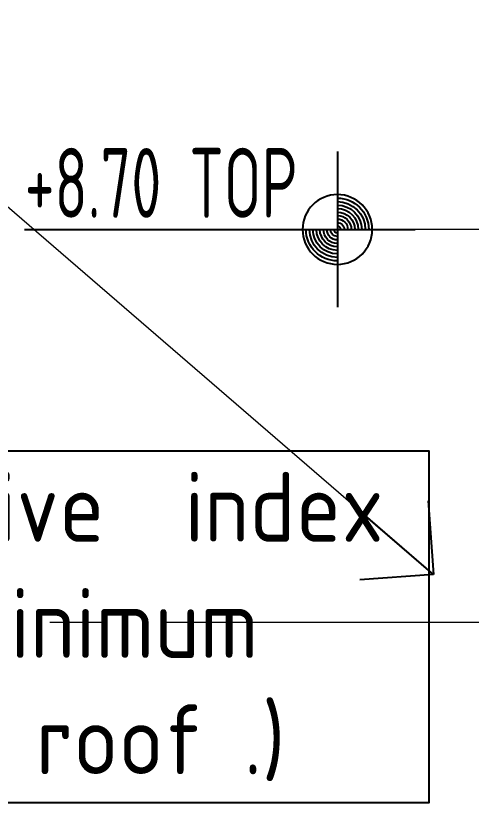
# Model space of a CAD drawing. Header units: millimetres. Extents: x -44713 to 26888, y -13000 to 43000.
# Drawn here: x 12423 to 13728, y 15344 to 17638 of the extents above; entities that cross this region are included whole.
import ezdxf

# ---------------------------------------------------------------- set-up
doc = ezdxf.new("R2010")
doc.units = ezdxf.units.MM
doc.header["$MEASUREMENT"] = 0
doc.header["$PDMODE"] = 1
doc.linetypes.add('1735 X DT-5BR-Grids$0$CENTER2', pattern=[28.575, 19.05, -3.175, 3.175, -3.175])
doc.layers.add('00-First Floor Projection', color=1, linetype='Continuous')
for name, color, linetype, lineweight in [('05--LEADER', 8, 'Continuous', 13), ('05--TEXT-2', 2, 'Continuous', 25), ('07--DIM-2', 2, 'Continuous', 25), ('1735 X DT-5BR-Grids$0$03--GRID', 252, '1735 X DT-5BR-Grids$0$CENTER2', 5), ('1735 X DT-5BR-RFP$0$0-MEP', 251, 'Continuous', 20), ('W--ELE-1', 2, 'Continuous', 25)]:
    doc.layers.add(name, color=color, linetype=linetype, lineweight=lineweight)
doc.styles.add('1735 X DT-5BR-RFP$0$ARIAL', font='swiss.ttf')
doc.styles.add('ISO', font='isocp2.shx', dxfattribs={"width": 0.8})
doc.dimstyles.new('1-100_AR', dxfattribs={"dimtxt": 225, "dimasz": 100, "dimexe": 100, "dimexo": 100, "dimgap": 0, "dimtad": 0, "dimdec": 0, "dimzin": 12, "dimdsep": 46, "dimtxsty": 'ISO', "dimblk": 'ARCHTICK', "dimcen": 100, "dimdle": 100, "dimclrd": 8, "dimclre": 9, "dimclrt": 2, "dimadec": 0, "dimazin": 0, "dimtfac": 1, "dimtdec": 0, "dimtmove": 0, "dimatfit": 2, "dimldrblk": 'ARCHTICK', "dimfxl": 1, "dimtvp": 0.75, "dimtolj": 1, "dimtzin": 12, "dimlwd": 9, "dimlwe": 9, "dimarcsym": 0})
doc.dimstyles.new('1735 X DT-5BR-RFP$0$A&B DIM', dxfattribs={"dimtxt": 250, "dimasz": 250, "dimexe": 100, "dimexo": 100, "dimgap": 0, "dimtad": 0, "dimdec": 0, "dimzin": 12, "dimdsep": 46, "dimtxsty": '1735 X DT-5BR-RFP$0$ARIAL', "dimcen": 0, "dimdle": 100, "dimclrd": 11, "dimclre": 11, "dimclrt": 7, "dimadec": 0, "dimazin": 0, "dimtfac": 1, "dimtdec": 0, "dimtmove": 1, "dimatfit": 2, "dimfxl": 1, "dimtvp": 0.75, "dimtolj": 1, "dimtzin": 12, "dimlwd": 18, "dimlwe": 18, "dimarcsym": 0})

# ---------------------------------------------------------------- blocks, each defined once
blk = doc.blocks.new('1735 X DT-5BR-RFP$0$_Open90')
at = {"color": 0, "linetype": 'ByBlock', "lineweight": -2}
for p, q in [((-0.5, 0.5), (0, 0)), ((0, 0), (-1, 0)), ((0, 0), (-0.5, -0.5))]:
    blk.add_line(p, q, dxfattribs=at)
blk = doc.blocks.new('_ArchTick')
at = {"color": 0, "const_width": 0.15}
blk.add_lwpolyline([(-0.5, -0.5), (0.5, 0.5)], dxfattribs=at)
blk = doc.blocks.new('*D26')
at = {"layer": '07--DIM-2', "color": 9, "lineweight": 9, "transparency": 16777216}
for p, q in [((13900, 15749.9), (13900, 14145.9)), ((5950.4, 15225), (5950.4, 14145.9))]:
    blk.add_line(p, q, dxfattribs=at)
at = {"layer": '07--DIM-2', "color": 8, "lineweight": 9, "transparency": 16777216}
blk.add_line((5850.4, 14245.9), (14000, 14245.9), dxfattribs=at)
at = {"layer": 'Defpoints', "color": 0, "transparency": 16777216}
for p in [(13900, 15849.9), (5950.4, 15325), (13900, 14245.9)]:
    blk.add_point(p, dxfattribs=at)
at = {"layer": '07--DIM-2', "color": 8, "lineweight": 9, "transparency": 16777216, "xscale": 100, "yscale": 100, "zscale": 100, "rotation": 180}
blk.add_blockref('_ArchTick', (5950.4, 14245.9), dxfattribs=at)
at = {"layer": '07--DIM-2', "color": 8, "lineweight": 9, "transparency": 16777216, "xscale": 100, "yscale": 100, "zscale": 100}
blk.add_blockref('_ArchTick', (13900, 14245.9), dxfattribs=at)
at = {"layer": '07--DIM-2', "color": 2, "transparency": 16777216, "insert": (9925.2, 14414.7), "char_height": 225, "attachment_point": 5, "style": 'ISO'}
blk.add_mtext('\\A1;7950', dxfattribs=at)
blk = doc.blocks.new('1735 X DT-5BR-Grids')
at = {"layer": '1735 X DT-5BR-Grids$0$03--GRID', "ltscale": 50}
blk.add_line((-2878.651, 15899.999), (20742.863, 15899.999), dxfattribs=at)
blk = doc.blocks.new('Lvl-plan-50sc-old')
at = {"layer": 'W--ELE-1', "color": 1}
for p, q in [((22.3, 211.1), (22.3, -67.9)), ((583, 71.6), (-117.2, 71.6))]:
    blk.add_line(p, q, dxfattribs=at)
blk.add_circle((22.3, 71.6), 62.5, dxfattribs=at)
for radius, start, end in [(56.2, 90, 180), (50, 90, 180), (43.7, 90, 180), (37.5, 90, 180), (31.2, 90, 180), (25, 90, 180), (18.8, 90, 180), (12.5, 90, 180), (6.25, 90, 180), (56.2, 270, 0), (50, 270, 0), (43.7, 270, 0), (37.5, 270, 0), (31.2, 270, 0), (25, 270, 0), (18.8, 270, 0), (12.5, 270, 0), (6.25, 270, 0)]:
    blk.add_arc((22.3, 71.6), radius, start, end, dxfattribs=at)
at = {"layer": 'W--ELE-1', "style": 'ISO', "width": 0.75}
for tag, p in [('LEVEL', (166.2, 92.6)), ('FLOOR', (166.2, -74.1))]:
    blk.add_attdef(tag, p, '', height=125, dxfattribs=at)
blk = doc.blocks.new('1735 X DT-5BR-RFP')
at = {"layer": '1735 X DT-5BR-RFP$0$0-MEP', "color": 253, "lineweight": 0}
blk.add_leader([(13620.1, 16036.4), (9568.8, 19532.9)], dimstyle='1735 X DT-5BR-RFP$0$A&B DIM', override={"dimasz": 300, "dimclrd": 256, "dimldrblk": '1735 X DT-5BR-RFP$0$_Open90'}, dxfattribs=at)

msp = doc.modelspace()

# ---------------------------------------------------------------- block references
at = {"layer": '00-First Floor Projection'}
msp.add_blockref('1735 X DT-5BR-RFP', (0, 0), dxfattribs=at)

# ---------------------------------------------------------------- next in the draw order: linework, layer by layer
at = {"layer": '05--TEXT-2', "color": 8, "elevation": 0}
msp.add_lwpolyline([(10750, 16390.8), (13606.7, 16390.8), (13606.7, 15381.4), (10750, 15381.4)], close=True, dxfattribs=at)

# ---------------------------------------------------------------- next in the draw order: block references
at = {"layer": '07--DIM-2'}
msp.add_blockref('1735 X DT-5BR-Grids', (0, 0), dxfattribs=at)
at = {"layer": 'W--ELE-1'}
ref = msp.add_blockref('Lvl-plan-50sc-old', (13380.1, 16911.3), dxfattribs=dict(at, xscale=-1.6, yscale=1.6, zscale=1.6))
ref.add_attrib('LEVEL', '+8.70 TOP', (12447.7, 17059.5), dxfattribs={"height": 200, "style": 'ISO', "width": 0.7})

# ---------------------------------------------------------------- next in the draw order: texts
at = {"layer": '05--TEXT-2', "insert": (10924.5, 16330.3, 0), "char_height": 200, "attachment_point": 1, "style": 'ISO'}
msp.add_mtext_dynamic_manual_height_columns('{\\W1;Solar reflective  index \\Pvalue >78. (minimum \\P75% of total roof .)}', width=4457.202, gutter_width=667.4, heights=[1313.7], dxfattribs=at)

# ---------------------------------------------------------------- next in the draw order: dimensions: what is measured, and where the dimension line sits
at = {"layer": '07--DIM-2'}
dim = msp.add_linear_dim(base=(13900, 14245.9), p1=(5950.4, 15325), p2=(13900, 15849.9), dimstyle='1-100_AR', override={"dimtmove": 1}, dxfattribs=at)
dim.commit()
dim.dimension.update_dxf_attribs({"geometry": '*D26', "text_midpoint": (9925.2, 14414.7)})

# ---------------------------------------------------------------- next in the draw order: leaders
at = {"layer": '05--LEADER'}
for points in [[(14148.4, 17570.3), (14148.4, 17025.9), (13344.5, 17025.9)], [(14148.4, 16473.9), (14148.4, 17025.9), (13344.5, 17025.9)]]:
    msp.add_leader(points, dimstyle='1-100_AR', override={"dimldrblk": 'Dot'}, dxfattribs=at)

doc.saveas('drawing.dxf')
